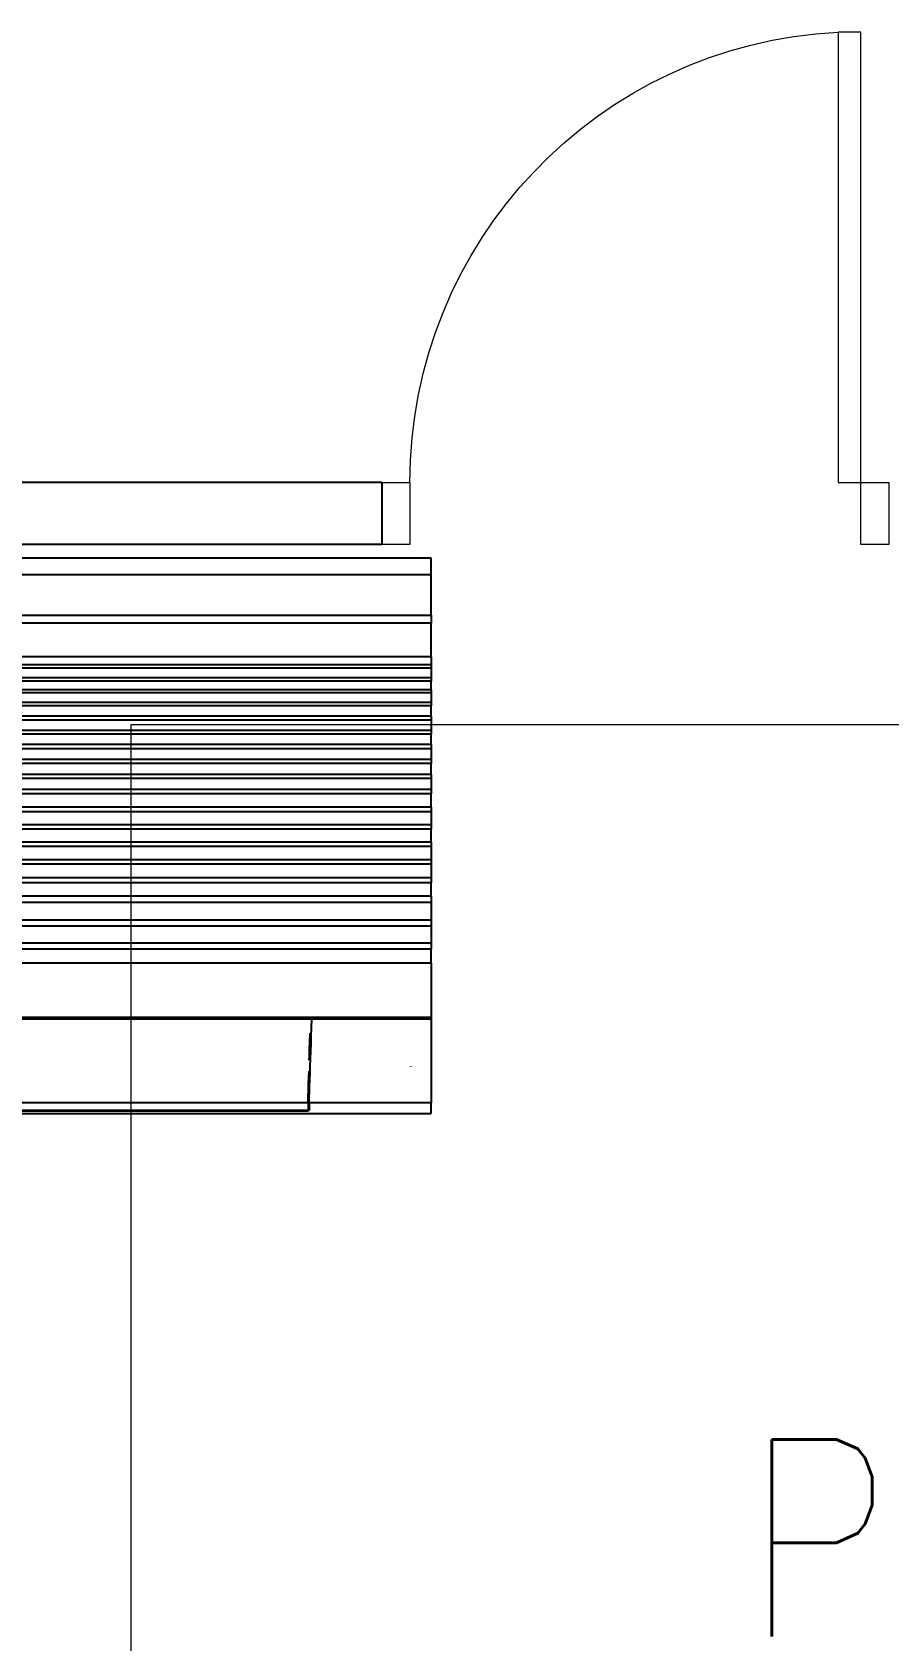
# Model space of a CAD drawing. Header units: inches. Extents: x 14 to 94880, y -4 to 65361.
# Drawn here: x 23465 to 24985, y 48698 to 51552 of the extents above; entities that cross this region are included whole.
import ezdxf

# ---------------------------------------------------------------- set-up
doc = ezdxf.new("R2010")
doc.units = ezdxf.units.IN
doc.header["$MEASUREMENT"] = 0
for name, color, linetype, lineweight in [('1', 8, 'Continuous', 9), ('DOOR', 8, 'Continuous', 20), ('t3', 8, 'Continuous', 25)]:
    doc.layers.add(name, color=color, linetype=linetype, lineweight=lineweight)
doc.layers.add('Edges', color=7, linetype='Continuous')
doc.layers.add('partition', color=8, linetype='Continuous')
doc.styles.add('LAILA', font='romans.shx', dxfattribs={"width": 0.85})

# ---------------------------------------------------------------- blocks, each defined once
blk = doc.blocks.new('dr16')
at = {"layer": 'DOOR', "color": 1}
blk.add_line((-2409712.2, -909070.8), (-2409602.2, -909070.8), dxfattribs=at)
for points in [[(-2409712.2, -909070.8), (-2409602.2, -909070.8), (-2409602.2, -909020.8), (-2409712.2, -909020.8)], [(-2410511.2, -909830.8), (-2409712.2, -909830.8), (-2409712.2, -909870.8), (-2410511.2, -909870.8)], [(-2409712.2, -909920.8), (-2409602.2, -909920.8), (-2409602.2, -909870.8), (-2409712.2, -909870.8)]]:
    blk.add_lwpolyline(points, close=True, dxfattribs=at)
at = {"layer": 'DOOR', "color": 9}
blk.add_arc((-2409712.2, -909870.8), 800, 90, 177.134, dxfattribs=at)
blk = doc.blocks.new('air con')
at = {"layer": 'Edges'}
for p, q in [((71.402, 41.898), (152.402, 41.898)), ((152.402, 41.095), (152.402, 41.898)), ((71.402, 41.095), (152.402, 41.095)), ((152.402, 39.122), (152.402, 41.095)), ((71.402, 39.122), (152.402, 39.122)), ((152.402, 39.122), (152.402, 38.724)), ((152.402, 38.724), (71.402, 38.724)), ((152.402, 37.092), (152.402, 38.724)), ((152.402, 37.092), (71.402, 37.092)), ((152.402, 37.092), (152.402, 36.701)), ((152.402, 36.701), (71.402, 36.701)), ((152.402, 36.542), (71.402, 36.542)), ((152.402, 36.078), (71.402, 36.078)), ((152.402, 36.701), (152.402, 36.542)), ((152.402, 36.542), (152.402, 36.078)), ((152.402, 36.078), (152.402, 35.914)), ((152.402, 35.914), (71.402, 35.914)), ((152.402, 35.493), (71.402, 35.493)), ((152.402, 35.34), (71.402, 35.34)), ((152.402, 35.493), (152.402, 35.914)), ((152.402, 35.493), (152.402, 35.34)), ((152.402, 35.34), (152.402, 34.877)), ((152.402, 34.877), (71.402, 34.877)), ((152.402, 34.709), (71.402, 34.709)), ((152.402, 34.877), (152.402, 34.709)), ((152.402, 34.207), (152.402, 34.709)), ((152.402, 34.207), (71.402, 34.207)), ((152.402, 34.022), (71.402, 34.022)), ((152.402, 34.207), (152.402, 34.022)), ((152.402, 34.022), (152.402, 33.51)), ((152.402, 33.51), (71.402, 33.51)), ((152.402, 33.335), (71.402, 33.335)), ((152.402, 33.51), (152.402, 33.335)), ((152.402, 32.826), (152.402, 33.335)), ((152.402, 32.826), (71.402, 32.826)), ((152.402, 32.625), (71.402, 32.625)), ((152.402, 32.098), (71.402, 32.098)), ((152.402, 32.826), (152.402, 32.625)), ((152.402, 32.625), (152.402, 32.098)), ((152.402, 32.098), (152.402, 31.911)), ((152.402, 31.911), (71.402, 31.911)), ((152.402, 31.378), (71.402, 31.378)), ((152.402, 31.378), (152.402, 31.911)), ((152.402, 31.378), (152.402, 31.189)), ((152.402, 31.189), (71.402, 31.189)), ((152.402, 30.654), (71.402, 30.654)), ((152.402, 31.189), (152.402, 30.654)), ((152.402, 30.654), (152.402, 30.439)), ((152.402, 30.439), (71.402, 30.439)), ((152.402, 29.791), (71.402, 29.791)), ((152.402, 29.791), (152.402, 30.439)), ((152.402, 29.791), (152.402, 29.562)), ((152.402, 29.562), (71.402, 29.562)), ((152.402, 28.935), (71.402, 28.935)), ((152.402, 29.562), (152.402, 28.935)), ((152.402, 28.935), (152.402, 28.714)), ((152.402, 28.714), (71.402, 28.714)), ((152.402, 28.092), (152.402, 28.714)), ((152.402, 28.092), (71.402, 28.092)), ((152.402, 27.871), (71.402, 27.871)), ((152.402, 28.092), (152.402, 27.871)), ((152.402, 27.871), (152.402, 27.226)), ((152.402, 27.226), (71.402, 27.226)), ((152.402, 27.024), (71.402, 27.024)), ((152.402, 27.226), (152.402, 27.024)), ((152.402, 27.024), (152.402, 26.349)), ((152.402, 26.349), (71.402, 26.349)), ((152.402, 26.117), (71.402, 26.117)), ((152.402, 26.349), (152.402, 26.117)), ((152.402, 25.469), (152.402, 26.117)), ((152.402, 25.469), (71.402, 25.469)), ((152.402, 25.162), (71.402, 25.162)), ((152.402, 25.469), (152.402, 25.162)), ((152.402, 25.162), (152.402, 24.304)), ((152.402, 24.304), (71.402, 24.304)), ((152.402, 24.304), (152.402, 24.002)), ((152.402, 24.002), (71.402, 24.002)), ((152.402, 24.002), (152.402, 23.184)), ((152.402, 23.184), (71.402, 23.184)), ((152.402, 22.883), (71.402, 22.883)), ((152.402, 23.184), (152.402, 22.883)), ((152.402, 22.213), (152.402, 22.883)), ((152.402, 22.213), (71.402, 22.213)), ((152.402, 22.213), (152.402, 19.568)), ((152.402, 19.568), (71.402, 19.568)), ((152.402, 19.568), (152.402, 19.493)), ((152.402, 19.493), (71.402, 19.493)), ((146.514, 18.752), (146.516, 18.813)), ((146.575, 18.687), (146.588, 19.085)), ((146.588, 19.085), (146.601, 19.493)), ((152.402, 19.493), (152.402, 15.42)), ((146.484, 17.685), (146.494, 18.035)), ((146.494, 18.035), (146.504, 18.391)), ((146.504, 18.391), (146.514, 18.752)), ((146.55, 17.923), (146.562, 18.299)), ((146.562, 18.299), (146.575, 18.687)), ((146.479, 17.503), (146.484, 17.685)), ((146.516, 16.869), (146.527, 17.206)), ((146.527, 17.206), (146.538, 17.558)), ((146.538, 17.558), (146.55, 17.923)), ((146.447, 16.349), (146.456, 16.673)), ((146.456, 16.673), (146.464, 16.956)), ((146.495, 16.239), (146.505, 16.546)), ((146.505, 16.546), (146.516, 16.869)), ((151.402, 17.184), (151.402, 17.175)), ((146.421, 15.42), (146.429, 15.722)), ((146.429, 15.722), (146.438, 16.032)), ((146.438, 16.032), (146.447, 16.349)), ((146.468, 15.42), (146.477, 15.675)), ((146.477, 15.675), (146.486, 15.948)), ((146.486, 15.948), (146.495, 16.239)), ((71.402, 14.898), (152.402, 14.898)), ((146.421, 15.42), (76.921, 15.42)), ((146.421, 15.051), (76.921, 15.051)), ((146.421, 15.012), (76.921, 15.012)), ((146.468, 15.42), (146.421, 15.42)), ((146.421, 15.42), (146.421, 15.051)), ((146.468, 15.051), (146.421, 15.051)), ((146.421, 15.051), (146.421, 15.012)), ((152.402, 15.42), (146.468, 15.42)), ((146.468, 15.42), (146.468, 15.051)), ((152.402, 14.898), (152.402, 15.42))]:
    blk.add_line(p, q, dxfattribs=at)
blk = doc.blocks.new('1.5HP AIR CONDITION')
at = {"xscale": 36.51607049631966, "yscale": 36.51607049631966, "zscale": 36.51607049631966}
blk.add_blockref('air con', (-4086.2, -544), dxfattribs=at)

msp = doc.modelspace()

# ---------------------------------------------------------------- linework, layer by layer
at = {"layer": '1'}
msp.add_lwpolyline([(23640.2, 50323.4), (23640.2, 47323.4), (26640.2, 47323.4), (26640.2, 50323.4)], close=True, dxfattribs=at)
at = {"layer": 'partition'}
for p, q in [((24085.2, 50753.4), (23185.2, 50753.4)), ((24085.2, 50753.4), (24085.2, 50643.4)), ((24085.2, 50643.4), (23185.2, 50643.4))]:
    msp.add_line(p, q, dxfattribs=at)

# ---------------------------------------------------------------- block references
msp.add_blockref('1.5HP AIR CONDITION', (22694.1, 49633.7))
at = {"layer": 'DOOR', "xscale": -1, "rotation": 90}
msp.add_blockref('dr16', (-884935.6, -2358958.7), dxfattribs=at)

# ---------------------------------------------------------------- texts
at = {"layer": 't3', "style": 'LAILA', "width": 0.85}
msp.add_text('PPT', height=350, dxfattribs=at).set_placement((24726.3, 48705.9))

doc.saveas('drawing.dxf')
